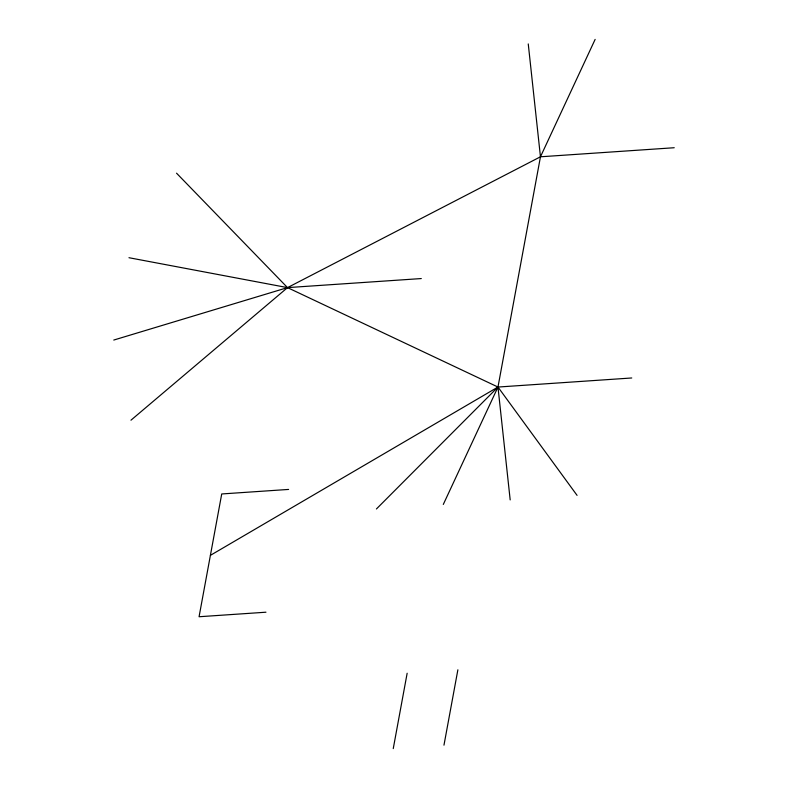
<?xml version="1.0" encoding="UTF-8"?>
<svg xmlns="http://www.w3.org/2000/svg" width="788" height="788" viewBox="0 0 788 788"><rect width="100%" height="100%" fill="white"/><g stroke="black" fill="none" stroke-linecap="round" stroke-linejoin="round"><path stroke-width="1.18" d="M393.251 748.6L407.15 673.247M595.137 39.4L540.46 156.792L497.977 387.046L443.299 504.438M443.969 745.162L457.877 669.81M376.418 508.969L497.977 387.046L631.749 377.974M130.966 420.191L287.521 287.62L540.46 156.792L674.232 147.73M210.396 555.353L497.977 387.046L577.072 495.366M113.767 340.052L287.521 287.62L421.294 278.558M288.605 489.427L221.724 493.958L199.069 616.738L265.96 612.207M128.966 257.715L287.521 287.62L497.977 387.046L510.181 499.907M176.542 173.183L287.521 287.62M528.255 43.931L540.46 156.792"/></g></svg>
